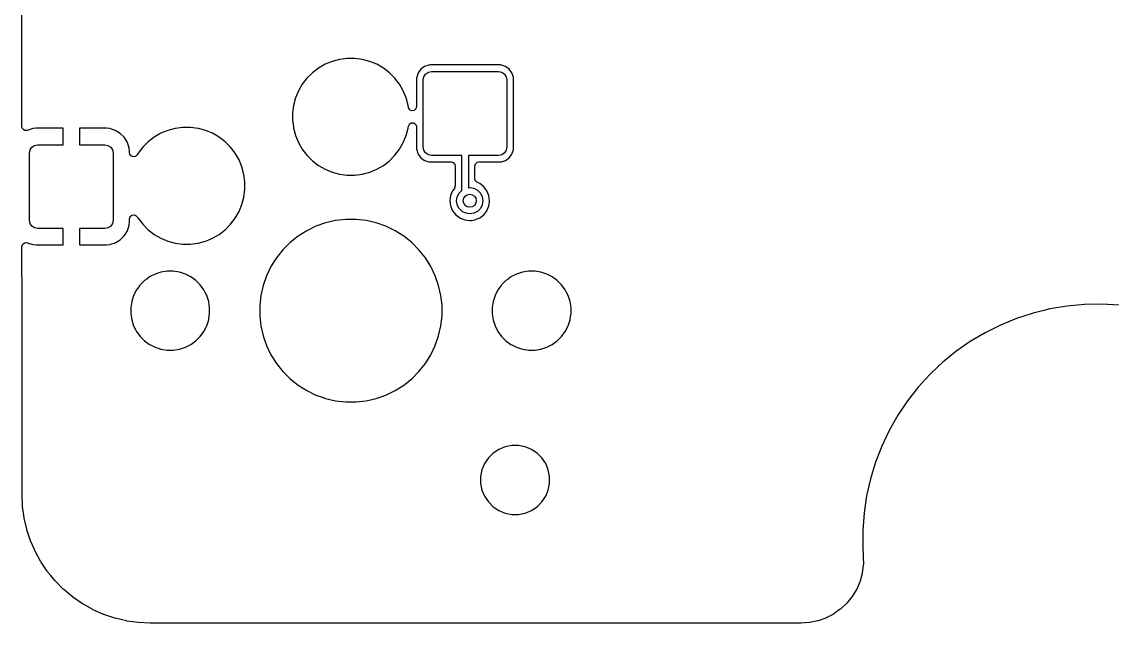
# Model space of a CAD drawing. Extents: x 51 to 261, y -150 to -32.
# Drawn here: x 50.63 to 83.82, y -150.39 to -132.1 of the extents above; entities that cross this region are included whole.
import ezdxf

# ---------------------------------------------------------------- set-up
doc = ezdxf.new("R2010")
doc.units = 0
doc.layers.add('BLACK', color=7, linetype='CONTINUOUS')

msp = doc.modelspace()

# ---------------------------------------------------------------- linework, layer by layer
at = {"layer": 'BLACK', "linetype": 'CONTINUOUS'}
for p, q in [((50.629256, -134.868818), (50.626416, -130.12653)), ((59.856825, -133.389372), (59.655277, -133.505737)), ((59.856841, -133.389364), (59.856825, -133.389372)), ((60.071854, -133.300304), (59.856841, -133.389364)), ((60.296679, -133.240062), (60.071854, -133.300304)), ((60.527419, -133.209685), (60.296679, -133.240062)), ((60.527424, -133.209684), (60.527419, -133.209685)), ((60.52743, -133.209684), (60.527424, -133.209684)), ((60.760174, -133.209684), (60.52743, -133.209684)), ((60.760179, -133.209684), (60.760174, -133.209684)), ((60.760184, -133.209685), (60.760179, -133.209684)), ((60.990924, -133.240062), (60.760184, -133.209685)), ((61.215749, -133.300304), (60.990924, -133.240062)), ((61.430762, -133.389364), (61.215749, -133.300304)), ((61.430778, -133.389372), (61.430762, -133.389364)), ((61.632326, -133.505737), (61.430778, -133.389372)), ((63.01316, -133.412569), (62.883558, -133.45792)), ((63.013162, -133.412569), (63.01316, -133.412569)), ((63.043934, -133.409684), (63.013162, -133.412569)), ((63.043938, -133.409684), (63.043934, -133.409684)), ((65.193666, -133.409684), (63.043938, -133.409684)), ((65.19367, -133.409684), (65.193666, -133.409684)), ((65.224442, -133.412569), (65.19367, -133.409684)), ((65.354045, -133.45792), (65.224442, -133.412569)), ((59.470615, -133.647432), (59.30605, -133.811997)), ((59.470622, -133.647426), (59.470615, -133.647432)), ((59.655261, -133.505748), (59.470622, -133.647426)), ((59.655277, -133.505737), (59.655261, -133.505748)), ((61.632329, -133.505739), (61.632326, -133.505737)), ((61.632334, -133.505742), (61.632329, -133.505739)), ((61.63234, -133.505746), (61.632334, -133.505742)), ((61.632342, -133.505748), (61.63234, -133.505746)), ((61.816981, -133.647426), (61.632342, -133.505748)), ((61.816988, -133.647432), (61.816981, -133.647426)), ((61.981553, -133.811997), (61.816988, -133.647432)), ((62.691538, -133.64994), (62.646187, -133.779542)), ((62.773077, -133.539459), (62.691538, -133.64994)), ((62.883558, -133.45792), (62.773077, -133.539459)), ((62.863213, -133.7676), (62.91849, -133.684872)), ((62.91849, -133.684872), (63.001218, -133.629595)), ((63.001218, -133.629595), (63.098802, -133.610184)), ((63.098802, -133.610184), (65.138802, -133.610184)), ((65.138802, -133.610184), (65.236386, -133.629595)), ((65.236386, -133.629595), (65.319114, -133.684872)), ((65.319114, -133.684872), (65.374391, -133.7676)), ((65.354047, -133.457921), (65.354045, -133.45792)), ((65.464527, -133.539459), (65.354047, -133.457921)), ((65.546065, -133.649939), (65.464527, -133.539459)), ((65.546065, -133.64994), (65.546065, -133.649939)), ((65.591416, -133.779542), (65.546065, -133.64994)), ((59.164355, -133.996659), (59.04799, -134.198207)), ((59.164366, -133.996643), (59.164355, -133.996659)), ((59.306044, -133.812004), (59.164366, -133.996643)), ((59.30605, -133.811997), (59.306044, -133.812004)), ((61.981559, -133.812004), (61.981553, -133.811997)), ((62.082449, -133.943487), (61.981559, -133.812004)), ((62.123244, -133.996652), (62.082449, -133.943487)), ((62.123248, -133.996659), (62.123244, -133.996652)), ((62.239613, -134.198207), (62.123248, -133.996659)), ((62.646187, -133.779544), (62.643302, -133.810316)), ((62.643302, -133.810316), (62.643302, -134.678386)), ((62.646187, -133.779542), (62.646187, -133.779544)), ((62.843802, -133.865184), (62.863213, -133.7676)), ((62.843802, -135.905184), (62.843802, -133.865184)), ((65.374391, -133.7676), (65.393802, -133.865184)), ((65.393802, -133.865184), (65.393802, -135.905184)), ((65.591416, -133.779544), (65.591416, -133.779542)), ((65.594302, -133.810316), (65.591416, -133.779544)), ((65.594302, -135.960051), (65.594302, -133.810316)), ((58.958922, -134.413236), (58.89868, -134.638061)), ((59.047982, -134.198223), (58.958922, -134.413236)), ((59.04799, -134.198207), (59.047982, -134.198223)), ((62.239621, -134.198223), (62.239613, -134.198207)), ((62.328681, -134.413236), (62.239621, -134.198223)), ((62.328684, -134.413244), (62.328681, -134.413236)), ((62.388923, -134.638058), (62.328684, -134.413244)), ((58.89868, -134.638061), (58.868303, -134.868801)), ((62.388923, -134.638061), (62.388923, -134.638058)), ((62.396363, -134.694571), (62.388923, -134.638061)), ((62.400325, -134.713321), (62.396363, -134.694571)), ((62.438099, -134.772099), (62.400325, -134.713321)), ((62.623617, -134.745425), (62.570813, -134.79118)), ((62.643302, -134.678386), (62.623617, -134.745425)), ((50.629504, -135.283407), (50.629256, -134.868818)), ((58.868303, -134.868801), (58.868302, -134.868818)), ((58.868302, -134.868818), (58.868302, -135.101549)), ((62.501655, -134.801124), (62.438099, -134.772099)), ((62.570813, -134.79118), (62.501655, -134.801124)), ((50.631445, -135.305179), (50.629504, -135.283407)), ((50.662638, -135.367699), (50.631445, -135.305179)), ((50.722679, -135.403431), (50.662638, -135.367699)), ((50.792508, -135.401029), (50.722679, -135.403431)), ((50.95778, -135.346263), (50.792508, -135.401029)), ((51.061176, -135.3357), (50.95778, -135.346263)), ((51.061192, -135.335699), (51.061176, -135.3357)), ((51.881496, -135.335699), (51.061192, -135.335699)), ((51.881496, -135.835699), (51.881496, -135.335699)), ((53.201814, -135.335699), (52.381496, -135.335699)), ((52.381496, -135.335699), (52.381496, -135.835699)), ((53.305211, -135.346263), (53.201814, -135.335699)), ((53.472742, -135.401777), (53.305211, -135.346263)), ((53.472747, -135.401779), (53.472742, -135.401777)), ((53.622963, -135.494434), (53.472747, -135.401779)), ((55.071854, -135.400304), (54.856841, -135.489364)), ((55.296679, -135.340062), (55.071854, -135.400304)), ((55.527419, -135.309685), (55.296679, -135.340062)), ((55.527424, -135.309684), (55.527419, -135.309685)), ((55.52743, -135.309684), (55.527424, -135.309684)), ((55.760174, -135.309684), (55.52743, -135.309684)), ((55.760179, -135.309684), (55.760174, -135.309684)), ((55.760184, -135.309685), (55.760179, -135.309684)), ((55.990924, -135.340062), (55.760184, -135.309685)), ((55.990927, -135.340062), (55.990924, -135.340062)), ((55.990928, -135.340063), (55.990927, -135.340062)), ((56.014066, -135.346263), (55.990928, -135.340063)), ((56.215749, -135.400304), (56.014066, -135.346263)), ((56.430762, -135.489364), (56.215749, -135.400304)), ((58.868302, -135.101549), (58.868303, -135.101566)), ((58.868303, -135.101566), (58.893371, -135.291981)), ((58.893371, -135.291981), (58.898681, -135.33231)), ((58.898681, -135.33231), (58.955186, -135.54319)), ((62.328684, -135.557124), (62.388923, -135.33231)), ((62.388923, -135.33231), (62.396363, -135.275795)), ((62.396363, -135.275795), (62.424629, -135.211899)), ((62.424629, -135.211899), (62.482954, -135.173428)), ((62.482954, -135.173428), (62.552818, -135.172597)), ((62.552818, -135.172597), (62.612042, -135.209669)), ((62.612042, -135.209669), (62.641821, -135.272874)), ((62.641821, -135.272874), (62.643302, -135.291981)), ((62.643302, -135.291981), (62.643302, -135.960051)), ((53.74776, -135.619231), (53.622963, -135.494434)), ((53.840415, -135.769447), (53.74776, -135.619231)), ((54.470615, -135.747432), (54.30605, -135.911997)), ((54.470622, -135.747426), (54.470615, -135.747432)), ((54.655261, -135.605748), (54.470622, -135.747426)), ((54.655277, -135.605737), (54.655261, -135.605748)), ((54.856825, -135.489372), (54.655277, -135.605737)), ((54.856841, -135.489364), (54.856825, -135.489372)), ((56.430778, -135.489372), (56.430762, -135.489364)), ((56.632326, -135.605737), (56.430778, -135.489372)), ((56.632329, -135.605739), (56.632326, -135.605737)), ((56.632334, -135.605742), (56.632329, -135.605739)), ((56.63234, -135.605746), (56.632334, -135.605742)), ((56.632342, -135.605748), (56.63234, -135.605746)), ((56.816981, -135.747426), (56.632342, -135.605748)), ((56.816988, -135.747432), (56.816981, -135.747426)), ((56.981553, -135.911997), (56.816988, -135.747432)), ((58.955186, -135.54319), (58.958922, -135.557131)), ((58.958922, -135.557131), (59.047982, -135.772144)), ((62.239617, -135.772153), (62.249859, -135.747428)), ((62.249859, -135.747428), (62.328681, -135.557131)), ((62.32868, -135.557131), (62.328684, -135.557124)), ((62.328681, -135.557131), (62.32868, -135.557131)), ((50.856496, -136.090699), (50.875907, -135.993115)), ((50.875907, -135.993115), (50.931184, -135.910387)), ((50.931184, -135.910387), (51.013912, -135.85511)), ((51.013912, -135.85511), (51.111496, -135.835699)), ((51.111496, -135.835699), (51.881496, -135.835699)), ((52.381496, -135.835699), (53.151496, -135.835699)), ((53.151496, -135.835699), (53.24908, -135.85511)), ((53.24908, -135.85511), (53.331808, -135.910387)), ((53.331808, -135.910387), (53.387085, -135.993115)), ((53.387085, -135.993115), (53.406496, -136.090699)), ((53.840417, -135.769452), (53.840415, -135.769447)), ((53.895931, -135.936983), (53.840417, -135.769452)), ((53.906494, -136.04038), (53.895931, -135.936983)), ((53.906495, -136.040395), (53.906494, -136.04038)), ((53.906495, -136.080512), (53.906495, -136.040395)), ((53.913314, -136.121067), (53.906495, -136.080512)), ((54.306044, -135.912004), (54.164366, -136.096643)), ((54.30605, -135.911997), (54.306044, -135.912004)), ((56.981559, -135.912004), (56.981553, -135.911997)), ((57.021383, -135.963904), (56.981559, -135.912004)), ((57.123244, -136.096652), (57.021383, -135.963904)), ((59.047982, -135.772144), (59.04799, -135.77216)), ((59.04799, -135.77216), (59.164355, -135.973708)), ((59.164355, -135.973708), (59.164366, -135.973724)), ((59.164366, -135.973724), (59.306044, -136.158363)), ((61.981558, -136.158365), (62.123244, -135.973716)), ((62.123244, -135.973716), (62.239617, -135.772153)), ((62.643302, -135.960051), (62.646187, -135.990823)), ((62.646187, -135.990823), (62.646187, -135.990825)), ((62.646187, -135.990825), (62.683223, -136.096664)), ((62.863213, -136.002768), (62.843802, -135.905184)), ((62.91849, -136.085496), (62.863213, -136.002768)), ((65.374391, -136.002768), (65.319114, -136.085496)), ((65.393802, -135.905184), (65.374391, -136.002768)), ((65.546065, -136.120429), (65.585318, -136.008251)), ((65.585318, -136.008251), (65.591416, -135.990825)), ((65.591416, -135.990823), (65.594302, -135.960051)), ((65.591416, -135.990825), (65.591416, -135.990823)), ((50.856496, -138.130699), (50.856496, -136.090699)), ((53.406496, -136.090699), (53.406496, -138.130699)), ((53.953842, -136.177982), (53.913314, -136.121067)), ((54.018707, -136.20395), (53.953842, -136.177982)), ((54.087314, -136.190728), (54.018707, -136.20395)), ((54.137881, -136.142513), (54.087314, -136.190728)), ((54.164352, -136.096664), (54.137881, -136.142513)), ((54.164366, -136.096643), (54.164352, -136.096664)), ((57.123248, -136.096659), (57.123244, -136.096652)), ((57.239613, -136.298207), (57.123248, -136.096659)), ((57.239621, -136.298223), (57.239613, -136.298207)), ((57.327409, -136.510165), (57.239621, -136.298223)), ((59.306044, -136.158363), (59.30605, -136.15837)), ((59.30605, -136.15837), (59.470615, -136.322935)), ((59.470615, -136.322935), (59.470622, -136.322941)), ((59.470622, -136.322941), (59.480017, -136.33015)), ((59.480017, -136.33015), (59.65527, -136.464626)), ((61.632334, -136.464626), (61.816983, -136.32294)), ((61.816983, -136.32294), (61.981558, -136.158365)), ((62.683223, -136.096664), (62.691539, -136.120429)), ((62.691539, -136.120429), (62.773077, -136.230909)), ((62.773077, -136.230909), (62.883557, -136.312447)), ((62.883557, -136.312447), (62.926759, -136.327564)), ((63.001218, -136.140773), (62.91849, -136.085496)), ((62.926759, -136.327564), (63.013161, -136.357798)), ((63.098802, -136.160184), (63.001218, -136.140773)), ((63.013161, -136.357798), (63.043934, -136.360684)), ((63.043934, -136.360684), (63.043938, -136.360684)), ((63.043938, -136.360684), (63.694302, -136.360684)), ((64.018802, -136.160184), (63.098802, -136.160184)), ((63.694302, -136.360684), (63.761341, -136.380369)), ((63.761341, -136.380369), (63.807096, -136.433173)), ((64.018802, -137.225477), (64.018802, -136.160184)), ((65.138802, -136.160184), (64.218802, -136.160184)), ((64.218802, -136.160184), (64.218802, -137.147841)), ((64.438987, -136.417645), (64.491791, -136.37189)), ((64.491791, -136.37189), (64.543302, -136.360684)), ((64.543302, -136.360684), (65.19367, -136.360684)), ((65.236386, -136.140773), (65.138802, -136.160184)), ((65.19367, -136.360684), (65.224441, -136.357798)), ((65.224441, -136.357798), (65.224443, -136.357798)), ((65.224443, -136.357798), (65.289244, -136.335122)), ((65.319114, -136.085496), (65.236386, -136.140773)), ((65.289244, -136.335122), (65.354047, -136.312447)), ((65.354047, -136.312447), (65.464527, -136.230909)), ((65.464527, -136.230909), (65.546065, -136.120429)), ((57.328684, -136.513244), (57.327409, -136.510165)), ((57.388923, -136.738058), (57.328684, -136.513244)), ((57.419302, -136.968812), (57.388923, -136.738058)), ((59.65527, -136.464626), (59.655277, -136.46463)), ((59.655277, -136.46463), (59.856825, -136.580995)), ((59.856825, -136.580995), (59.856841, -136.581003)), ((59.856841, -136.581003), (60.071854, -136.670063)), ((60.071854, -136.670063), (60.071856, -136.670063)), ((60.071856, -136.670063), (60.071862, -136.670066)), ((60.071862, -136.670066), (60.296676, -136.730305)), ((60.296676, -136.730305), (60.52743, -136.760684)), ((60.760174, -136.760684), (60.990928, -136.730305)), ((60.990928, -136.730305), (61.215742, -136.670066)), ((61.215742, -136.670066), (61.290294, -136.639186)), ((61.290294, -136.639186), (61.430762, -136.581003)), ((61.430762, -136.581003), (61.430765, -136.581001)), ((61.430765, -136.581001), (61.430771, -136.580999)), ((61.430771, -136.580999), (61.632334, -136.464626)), ((63.807096, -136.433173), (63.818302, -136.484684)), ((63.818302, -136.484684), (63.818302, -137.090715)), ((64.419302, -136.484684), (64.438987, -136.417645)), ((64.419302, -136.873325), (64.419302, -136.484684)), ((57.419302, -137.201556), (57.419302, -136.968812)), ((60.52743, -136.760684), (60.527437, -136.760684)), ((60.527437, -136.760684), (60.760167, -136.760684)), ((60.760167, -136.760684), (60.760174, -136.760684)), ((64.419381, -136.877751), (64.419302, -136.873325)), ((64.441446, -136.944045), (64.419381, -136.877751)), ((64.495849, -136.987886), (64.441446, -136.944045)), ((64.564838, -137.016462), (64.495849, -136.987886)), ((64.564841, -137.016464), (64.564838, -137.016462)), ((64.69028, -137.112716), (64.564841, -137.016464)), ((57.388923, -137.43231), (57.419302, -137.201556)), ((63.676955, -137.384239), (63.656318, -137.540998)), ((63.676956, -137.384237), (63.676955, -137.384239)), ((63.737464, -137.238157), (63.676956, -137.384237)), ((63.792678, -137.166201), (63.737464, -137.238157)), ((63.798617, -137.157754), (63.792678, -137.166201)), ((63.818302, -137.090715), (63.798617, -137.157754)), ((63.881577, -137.417393), (63.938393, -137.305886)), ((63.938393, -137.305886), (64.018802, -137.225477)), ((64.218802, -137.147841), (64.262, -137.141)), ((64.262, -137.141), (64.385607, -137.160577)), ((64.385607, -137.160577), (64.497114, -137.217393)), ((64.497114, -137.217393), (64.585607, -137.305886)), ((64.585607, -137.305886), (64.642423, -137.417393)), ((64.69028, -137.112717), (64.69028, -137.112716)), ((64.690282, -137.112718), (64.69028, -137.112717)), ((64.786536, -137.238159), (64.690282, -137.112718)), ((64.847044, -137.384238), (64.786536, -137.238159)), ((64.847044, -137.384239), (64.847044, -137.384238)), ((64.867682, -137.540998), (64.847044, -137.384239)), ((57.254704, -137.835731), (57.328681, -137.657131)), ((57.32868, -137.657131), (57.328684, -137.657124)), ((57.328681, -137.657131), (57.32868, -137.657131)), ((57.328684, -137.657124), (57.388923, -137.43231)), ((63.656318, -137.540998), (63.656318, -137.541001)), ((63.656318, -137.541001), (63.676955, -137.69776)), ((63.676955, -137.69776), (63.676956, -137.697762)), ((63.676956, -137.697762), (63.730834, -137.827836)), ((63.862, -137.541), (63.881577, -137.417393)), ((63.881577, -137.664607), (63.862, -137.541)), ((63.938393, -137.776114), (63.881577, -137.664607)), ((64.642423, -137.664607), (64.585607, -137.776114)), ((64.642423, -137.417393), (64.662, -137.541)), ((64.662, -137.541), (64.642423, -137.664607)), ((64.786536, -137.843841), (64.847044, -137.697762)), ((64.847044, -137.697762), (64.863188, -137.575133)), ((64.863188, -137.575133), (64.867682, -137.541001)), ((64.867682, -137.541001), (64.867682, -137.540998)), ((53.906495, -138.089857), (53.926179, -138.022818)), ((53.926179, -138.022818), (53.978982, -137.977062)), ((53.978982, -137.977062), (54.048141, -137.967118)), ((54.048141, -137.967118), (54.111697, -137.996142)), ((54.111697, -137.996142), (54.137881, -138.027855)), ((54.137881, -138.027855), (54.149468, -138.047923)), ((54.149468, -138.047923), (54.16436, -138.073716)), ((54.16436, -138.073716), (54.164365, -138.073722)), ((54.164365, -138.073722), (54.164366, -138.073724)), ((54.164366, -138.073724), (54.306044, -138.258363)), ((56.981558, -138.258365), (57.123244, -138.073716)), ((57.123244, -138.073716), (57.239617, -137.872153)), ((57.239617, -137.872153), (57.254704, -137.835731)), ((63.730834, -137.827836), (63.737464, -137.843841)), ((63.737464, -137.843841), (63.833718, -137.969282)), ((63.833718, -137.969282), (63.959159, -138.065536)), ((64.026886, -137.864607), (63.938393, -137.776114)), ((63.959159, -138.065536), (64.105238, -138.126044)), ((64.138393, -137.921423), (64.026886, -137.864607)), ((64.262, -137.941), (64.138393, -137.921423)), ((64.385607, -137.921423), (64.262, -137.941)), ((64.497114, -137.864607), (64.385607, -137.921423)), ((64.418762, -138.126044), (64.564841, -138.065536)), ((64.585607, -137.776114), (64.497114, -137.864607)), ((64.564841, -138.065536), (64.690282, -137.969282)), ((64.690282, -137.969282), (64.786536, -137.843841)), ((50.875907, -138.228283), (50.856496, -138.130699)), ((50.931184, -138.311011), (50.875907, -138.228283)), ((51.013912, -138.366288), (50.931184, -138.311011)), ((51.111496, -138.385699), (51.013912, -138.366288)), ((51.881496, -138.385699), (51.111496, -138.385699)), ((51.881496, -138.885697), (51.881496, -138.385699)), ((53.151496, -138.385699), (52.381496, -138.385699)), ((52.381496, -138.385699), (52.381496, -138.885698)), ((53.24908, -138.366288), (53.151496, -138.385699)), ((53.331808, -138.311011), (53.24908, -138.366288)), ((53.387085, -138.228283), (53.331808, -138.311011)), ((53.406496, -138.130699), (53.387085, -138.228283)), ((53.840417, -138.451945), (53.895931, -138.284414)), ((53.895931, -138.284414), (53.906495, -138.181017)), ((53.906495, -138.181017), (53.906495, -138.089857)), ((54.306044, -138.258363), (54.30605, -138.25837)), ((54.30605, -138.25837), (54.470615, -138.422935)), ((56.816983, -138.42294), (56.981558, -138.258365)), ((59.579987, -138.316917), (59.299127, -138.452172)), ((59.874222, -138.213959), (59.579987, -138.316917)), ((59.874234, -138.213955), (59.874222, -138.213959)), ((60.178152, -138.144588), (59.874234, -138.213955)), ((60.178168, -138.144586), (60.178152, -138.144588)), ((60.487929, -138.109684), (60.178168, -138.144586)), ((60.487933, -138.109684), (60.487929, -138.109684)), ((60.799671, -138.109684), (60.487933, -138.109684)), ((60.799675, -138.109684), (60.799671, -138.109684)), ((61.109435, -138.144586), (60.799675, -138.109684)), ((61.109451, -138.144588), (61.109435, -138.144586)), ((61.413369, -138.213955), (61.109451, -138.144588)), ((61.413381, -138.213959), (61.413369, -138.213955)), ((61.707616, -138.316917), (61.413381, -138.213959)), ((61.988476, -138.452172), (61.707616, -138.316917)), ((64.105238, -138.126044), (64.183619, -138.136363)), ((64.183619, -138.136363), (64.261999, -138.146682)), ((64.261999, -138.146682), (64.262, -138.146682)), ((64.262, -138.146682), (64.262001, -138.146682)), ((64.262001, -138.146682), (64.314254, -138.139802)), ((64.314254, -138.139802), (64.418762, -138.126044)), ((53.472747, -138.819618), (53.622963, -138.726963)), ((53.622963, -138.726963), (53.74776, -138.602166)), ((53.74776, -138.602166), (53.840415, -138.45195)), ((53.840415, -138.45195), (53.840417, -138.451945)), ((54.470615, -138.422935), (54.470622, -138.422941)), ((54.470622, -138.422941), (54.512615, -138.455163)), ((54.512615, -138.455163), (54.65527, -138.564626)), ((54.65527, -138.564626), (54.655277, -138.56463)), ((54.655277, -138.56463), (54.856825, -138.680995)), ((54.856825, -138.680995), (54.856841, -138.681003)), ((54.856841, -138.681003), (55.071854, -138.770063)), ((56.215742, -138.770066), (56.319803, -138.726963)), ((56.319803, -138.726963), (56.430762, -138.681003)), ((56.430762, -138.681003), (56.430765, -138.681001)), ((56.430765, -138.681001), (56.430771, -138.680999)), ((56.430771, -138.680999), (56.632334, -138.564626)), ((56.632334, -138.564626), (56.816983, -138.42294)), ((59.03517, -138.618027), (58.791443, -138.812392)), ((59.299127, -138.452172), (59.03517, -138.618027)), ((61.988479, -138.452174), (61.988476, -138.452172)), ((62.252435, -138.618028), (61.988479, -138.452174)), ((62.496161, -138.812393), (62.252435, -138.618028)), ((50.631694, -138.93887), (50.651337, -138.871823)), ((50.632803, -140.790697), (50.631694, -138.93887)), ((50.651337, -138.871823), (50.704114, -138.826037)), ((50.704114, -138.826037), (50.773267, -138.816052)), ((50.773267, -138.816052), (50.794697, -138.821094)), ((50.794697, -138.821094), (50.95778, -138.875134)), ((50.95778, -138.875134), (51.061183, -138.885698)), ((51.061183, -138.885698), (51.881495, -138.885698)), ((51.881495, -138.885698), (51.881496, -138.885697)), ((52.381496, -138.885698), (53.2018, -138.885698)), ((53.2018, -138.885698), (53.201814, -138.885697)), ((53.201814, -138.885697), (53.305211, -138.875134)), ((53.305211, -138.875134), (53.472742, -138.81962)), ((53.472742, -138.81962), (53.472747, -138.819618)), ((55.071854, -138.770063), (55.071856, -138.770063)), ((55.071856, -138.770063), (55.071862, -138.770066)), ((55.071862, -138.770066), (55.296676, -138.830305)), ((55.296676, -138.830305), (55.52743, -138.860684)), ((55.52743, -138.860684), (55.527437, -138.860684)), ((55.527437, -138.860684), (55.760167, -138.860684)), ((55.760167, -138.860684), (55.760174, -138.860684)), ((55.760174, -138.860684), (55.990928, -138.830305)), ((55.990928, -138.830305), (56.215742, -138.770066)), ((58.57101, -139.032825), (58.376645, -139.276552)), ((58.791443, -138.812392), (58.57101, -139.032825)), ((62.716593, -139.032825), (62.496161, -138.812393)), ((62.910958, -139.276551), (62.716593, -139.032825)), ((58.376645, -139.276552), (58.21079, -139.540509)), ((63.076812, -139.540507), (62.910958, -139.276551)), ((54.862683, -139.714243), (54.682965, -139.772638)), ((55.049316, -139.684684), (54.862683, -139.714243)), ((55.049321, -139.684684), (55.049316, -139.684684)), ((55.238283, -139.684684), (55.049321, -139.684684)), ((55.238288, -139.684684), (55.238283, -139.684684)), ((55.42492, -139.714243), (55.238288, -139.684684)), ((55.604638, -139.772638), (55.42492, -139.714243)), ((58.21079, -139.540509), (58.075535, -139.821369)), ((63.21207, -139.821373), (63.076812, -139.540507)), ((65.862683, -139.714243), (65.682965, -139.772638)), ((66.049316, -139.684684), (65.862683, -139.714243)), ((66.049321, -139.684684), (66.049316, -139.684684)), ((66.238283, -139.684684), (66.049321, -139.684684)), ((66.238288, -139.684684), (66.238283, -139.684684)), ((66.42492, -139.714243), (66.238288, -139.684684)), ((66.604638, -139.772638), (66.42492, -139.714243)), ((54.361726, -139.969496), (54.228114, -140.103108)), ((54.361727, -139.969496), (54.361726, -139.969496)), ((54.361729, -139.969494), (54.361727, -139.969496)), ((54.427381, -139.921794), (54.361729, -139.969494)), ((54.514602, -139.858424), (54.427381, -139.921794)), ((54.682965, -139.772638), (54.514602, -139.858424)), ((55.708286, -139.82545), (55.604638, -139.772638)), ((55.773001, -139.858424), (55.708286, -139.82545)), ((55.925875, -139.969494), (55.773001, -139.858424)), ((56.059492, -140.103111), (55.925875, -139.969494)), ((58.075535, -139.821369), (57.972577, -140.115604)), ((63.31503, -140.115616), (63.21207, -139.821373)), ((65.361726, -139.969496), (65.228114, -140.103108)), ((65.361727, -139.969496), (65.361726, -139.969496)), ((65.361729, -139.969494), (65.361727, -139.969496)), ((65.427381, -139.921794), (65.361729, -139.969494)), ((65.514602, -139.858424), (65.427381, -139.921794)), ((65.682965, -139.772638), (65.514602, -139.858424)), ((66.708286, -139.82545), (66.604638, -139.772638)), ((66.773001, -139.858424), (66.708286, -139.82545)), ((66.925875, -139.969494), (66.773001, -139.858424)), ((67.059492, -140.103111), (66.925875, -139.969494)), ((54.117042, -140.255984), (54.031256, -140.424347)), ((54.219027, -140.115616), (54.117042, -140.255984)), ((54.228112, -140.103111), (54.219027, -140.115616)), ((54.228114, -140.103109), (54.228112, -140.103111)), ((54.228114, -140.103108), (54.228114, -140.103109)), ((56.170562, -140.255985), (56.059492, -140.103111)), ((56.211092, -140.335531), (56.170562, -140.255985)), ((56.256347, -140.424347), (56.211092, -140.335531)), ((57.972573, -140.115616), (57.903206, -140.419534)), ((57.972577, -140.115604), (57.972573, -140.115616)), ((63.384398, -140.419538), (63.31503, -140.115616)), ((65.117042, -140.255984), (65.031256, -140.424347)), ((65.219027, -140.115616), (65.117042, -140.255984)), ((65.228112, -140.103111), (65.219027, -140.115616)), ((65.228114, -140.103109), (65.228112, -140.103111)), ((65.228114, -140.103108), (65.228114, -140.103109)), ((67.170562, -140.255985), (67.059492, -140.103111)), ((67.211092, -140.335531), (67.170562, -140.255985)), ((67.256347, -140.424347), (67.211092, -140.335531)), ((53.972861, -140.604065), (53.943302, -140.790697)), ((54.031256, -140.424347), (53.972861, -140.604065)), ((56.314742, -140.604065), (56.256347, -140.424347)), ((56.334579, -140.72931), (56.314742, -140.604065)), ((56.344302, -140.790697), (56.334579, -140.72931)), ((57.903204, -140.41955), (57.868302, -140.72931)), ((57.868302, -140.72931), (57.868302, -141.041057)), ((57.903206, -140.419534), (57.903204, -140.41955)), ((63.419302, -140.729315), (63.384398, -140.419538)), ((63.419302, -140.790697), (63.419302, -140.729315)), ((64.972861, -140.604065), (64.943302, -140.790697)), ((65.031256, -140.424347), (64.972861, -140.604065)), ((67.314742, -140.604065), (67.256347, -140.424347)), ((67.344302, -140.790697), (67.314742, -140.604065)), ((82.970444, -140.696883), (82.444803, -140.745936)), ((83.498233, -140.686733), (82.970444, -140.696883)), ((83.498265, -140.686733), (83.498233, -140.686733)), ((84.025364, -140.715535), (83.498265, -140.686733)), ((50.635882, -145.931714), (50.632803, -140.790697)), ((53.943302, -140.790697), (53.943302, -140.97967)), ((53.943302, -140.97967), (53.972861, -141.166302)), ((56.321637, -141.122767), (56.344302, -140.97967)), ((56.344302, -140.97967), (56.344302, -140.790697)), ((57.868302, -141.041057), (57.903204, -141.350817)), ((63.384398, -141.35083), (63.419302, -141.041053)), ((63.419302, -141.041053), (63.419302, -140.790697)), ((64.943302, -140.790697), (64.943302, -140.97967)), ((64.943302, -140.97967), (64.972861, -141.166302)), ((67.321637, -141.122767), (67.344302, -140.97967)), ((67.344302, -140.97967), (67.344302, -140.790697)), ((81.411527, -140.959461), (80.909521, -141.122765)), ((81.411529, -140.95946), (81.411527, -140.959461)), ((81.740645, -140.87868), (81.411529, -140.95946)), ((81.924229, -140.83362), (81.740645, -140.87868)), ((82.179026, -140.790703), (81.924229, -140.83362)), ((82.444803, -140.745936), (82.179026, -140.790703)), ((53.972861, -141.166302), (54.031256, -141.34602)), ((54.031256, -141.34602), (54.100241, -141.481409)), ((56.170562, -141.514383), (56.256349, -141.346016)), ((56.256349, -141.346016), (56.314742, -141.166302)), ((56.314742, -141.166302), (56.321637, -141.122767)), ((57.903204, -141.350817), (57.903206, -141.350833)), ((57.903206, -141.350833), (57.972573, -141.654751)), ((63.31503, -141.654752), (63.384398, -141.35083)), ((64.972861, -141.166302), (65.031256, -141.34602)), ((65.031256, -141.34602), (65.100241, -141.481409)), ((67.170562, -141.514383), (67.256349, -141.346016)), ((67.256349, -141.346016), (67.314742, -141.166302)), ((67.314742, -141.166302), (67.321637, -141.122767)), ((80.42091, -141.322656), (79.948395, -141.558027)), ((80.420928, -141.322648), (80.42091, -141.322656)), ((80.909506, -141.122771), (80.420928, -141.322648)), ((80.909521, -141.122765), (80.909506, -141.122771)), ((54.100241, -141.481409), (54.117042, -141.514383)), ((54.117042, -141.514383), (54.228112, -141.667257)), ((54.228112, -141.667257), (54.361729, -141.800874)), ((55.925875, -141.800874), (56.059492, -141.667257)), ((56.059492, -141.667257), (56.170562, -141.514383)), ((57.972573, -141.654751), (57.972577, -141.654763)), ((57.972577, -141.654763), (58.075535, -141.948998)), ((63.21207, -141.948995), (63.31503, -141.654752)), ((65.100241, -141.481409), (65.117042, -141.514383)), ((65.117042, -141.514383), (65.228112, -141.667257)), ((65.228112, -141.667257), (65.361729, -141.800874)), ((66.925875, -141.800874), (67.059492, -141.667257)), ((67.059492, -141.667257), (67.170562, -141.514383)), ((79.948366, -141.558044), (79.4945, -141.827622)), ((79.948395, -141.558027), (79.948366, -141.558044)), ((54.361729, -141.800874), (54.514603, -141.911944)), ((54.514603, -141.911944), (54.544074, -141.92696)), ((54.544074, -141.92696), (54.682965, -141.997729)), ((54.682965, -141.997729), (54.682967, -141.997729)), ((54.682967, -141.997729), (54.68297, -141.997731)), ((54.68297, -141.997731), (54.779299, -142.02903)), ((54.779299, -142.02903), (54.862683, -142.056124)), ((54.862683, -142.056124), (55.049316, -142.085684)), ((55.238288, -142.085684), (55.42492, -142.056124)), ((55.42492, -142.056124), (55.604634, -141.997731)), ((55.604634, -141.997731), (55.773001, -141.911944)), ((55.773001, -141.911944), (55.925875, -141.800874)), ((58.075535, -141.948998), (58.21079, -142.229858)), ((63.076812, -142.229861), (63.21207, -141.948995)), ((65.361729, -141.800874), (65.514603, -141.911944)), ((65.514603, -141.911944), (65.544074, -141.92696)), ((65.544074, -141.92696), (65.682965, -141.997729)), ((65.682965, -141.997729), (65.682967, -141.997729)), ((65.682967, -141.997729), (65.68297, -141.997731)), ((65.68297, -141.997731), (65.779299, -142.02903)), ((65.779299, -142.02903), (65.862683, -142.056124)), ((65.862683, -142.056124), (66.049316, -142.085684)), ((66.238288, -142.085684), (66.42492, -142.056124)), ((66.42492, -142.056124), (66.604634, -141.997731)), ((66.604634, -141.997731), (66.773001, -141.911944)), ((66.773001, -141.911944), (66.925875, -141.800874)), ((79.4945, -141.827622), (79.061726, -142.129956)), ((55.049316, -142.085684), (55.049321, -142.085684)), ((55.049321, -142.085684), (55.238288, -142.085684)), ((58.21079, -142.229858), (58.210792, -142.229861)), ((58.210792, -142.229861), (58.376646, -142.493817)), ((62.910958, -142.493817), (63.076812, -142.229861)), ((66.049316, -142.085684), (66.049321, -142.085684)), ((66.049321, -142.085684), (66.238288, -142.085684)), ((79.061721, -142.12996), (78.65245, -142.463369)), ((79.061726, -142.129956), (79.061721, -142.12996)), ((58.376646, -142.493817), (58.571011, -142.737543)), ((62.716593, -142.737543), (62.910958, -142.493817)), ((78.544222, -142.565704), (78.268849, -142.826084)), ((78.652439, -142.463379), (78.544222, -142.565704)), ((78.652442, -142.463376), (78.652439, -142.463379)), ((78.65245, -142.463369), (78.652442, -142.463376)), ((58.571011, -142.737543), (58.791443, -142.957975)), ((58.791443, -142.957975), (59.035169, -143.15234)), ((62.252435, -143.15234), (62.496161, -142.957975)), ((62.496161, -142.957975), (62.716593, -142.737543)), ((78.26884, -142.826094), (77.91306, -143.216088)), ((78.268849, -142.826084), (78.26884, -142.826094)), ((59.035169, -143.15234), (59.299125, -143.318194)), ((59.299125, -143.318194), (59.579991, -143.453452)), ((61.707613, -143.453452), (61.988479, -143.318194)), ((61.988479, -143.318194), (62.252435, -143.15234)), ((77.91306, -143.216088), (77.587016, -143.631253)), ((59.579991, -143.453452), (59.800976, -143.530778)), ((59.800976, -143.530778), (59.874222, -143.556408)), ((59.874222, -143.556408), (59.874234, -143.556412)), ((59.874234, -143.556412), (60.178156, -143.62578)), ((60.178156, -143.62578), (60.487928, -143.660683)), ((60.487928, -143.660683), (60.487929, -143.660684)), ((60.487929, -143.660684), (60.487933, -143.660684)), ((60.487933, -143.660684), (60.799675, -143.660684)), ((60.799675, -143.660683), (61.109448, -143.62578)), ((60.799675, -143.660684), (60.799675, -143.660683)), ((61.109448, -143.62578), (61.41337, -143.556412)), ((61.41337, -143.556412), (61.707613, -143.453452)), ((77.587002, -143.631271), (77.292462, -144.069358)), ((77.587016, -143.631253), (77.587002, -143.631271)), ((77.292462, -144.069358), (77.031018, -144.528)), ((77.031013, -144.52801), (76.80413, -145.00464)), ((77.031018, -144.528), (77.031013, -144.52801)), ((65.337381, -145.025054), (65.146205, -145.104242)), ((65.337389, -145.025052), (65.337381, -145.025054)), ((65.540332, -144.984684), (65.337389, -145.025052)), ((65.540337, -144.984684), (65.540332, -144.984684)), ((65.747267, -144.984684), (65.540337, -144.984684)), ((65.747271, -144.984684), (65.747267, -144.984684)), ((65.950214, -145.025052), (65.747271, -144.984684)), ((65.950222, -145.025054), (65.950214, -145.025052)), ((66.074012, -145.07633), (65.950222, -145.025054)), ((76.804119, -145.004665), (76.612995, -145.496755)), ((76.80413, -145.00464), (76.804119, -145.004665)), ((64.827826, -145.365526), (64.71286, -145.537587)), ((64.974144, -145.219208), (64.827826, -145.365526)), ((65.146205, -145.104242), (64.974144, -145.219208)), ((66.1414, -145.104243), (66.074012, -145.07633)), ((66.145604, -145.107052), (66.1414, -145.104243)), ((66.313459, -145.219208), (66.145604, -145.107052)), ((66.459777, -145.365526), (66.313459, -145.219208)), ((66.459779, -145.365529), (66.459777, -145.365526)), ((66.574743, -145.537586), (66.459779, -145.365529)), ((64.71286, -145.537587), (64.633672, -145.728763)), ((66.653932, -145.728764), (66.574743, -145.537586)), ((76.612993, -145.49676), (76.458678, -146.001623)), ((76.612995, -145.496755), (76.612993, -145.49676)), ((50.636175, -146.421402), (50.635882, -145.931714)), ((64.63367, -145.728771), (64.593302, -145.931714)), ((64.593302, -145.931714), (64.593302, -146.138653)), ((64.633672, -145.728763), (64.63367, -145.728771)), ((66.694302, -145.931719), (66.653932, -145.728764)), ((66.694302, -146.138649), (66.694302, -145.931719)), ((76.458678, -146.001623), (76.342025, -146.516463)), ((64.593302, -146.138653), (64.63367, -146.341596)), ((64.63367, -146.341596), (64.633672, -146.341604)), ((64.633672, -146.341604), (64.71286, -146.53278)), ((66.574743, -146.532782), (66.653932, -146.341604)), ((66.653932, -146.341604), (66.694302, -146.138649)), ((50.636179, -146.428187), (50.636175, -146.421402)), ((50.636434, -146.430164), (50.636179, -146.428187)), ((50.636222, -146.468151), (50.636328, -146.44927)), ((50.636322, -146.473892), (50.636222, -146.468151)), ((50.650738, -146.827108), (50.636322, -146.473892)), ((50.636328, -146.44927), (50.636353, -146.444738)), ((50.636352, -146.444737), (50.636434, -146.430164)), ((50.636353, -146.444738), (50.636352, -146.444737)), ((64.71286, -146.53278), (64.827826, -146.704841)), ((64.827826, -146.704841), (64.974144, -146.851159)), ((66.313457, -146.851161), (66.459779, -146.704839)), ((66.459779, -146.704839), (66.574743, -146.532782)), ((76.342023, -146.51647), (76.263656, -147.038525)), ((76.342025, -146.516463), (76.342023, -146.51647)), ((50.651737, -146.838535), (50.650738, -146.827108)), ((50.698326, -147.185407), (50.651737, -146.838535)), ((64.974144, -146.851159), (64.974147, -146.851161)), ((64.974147, -146.851161), (65.146204, -146.966125)), ((65.146204, -146.966125), (65.337382, -147.045314)), ((65.950222, -147.045314), (66.1414, -146.966125)), ((66.1414, -146.966125), (66.313457, -146.851161)), ((50.700377, -147.196685), (50.698326, -147.185407)), ((50.778883, -147.537748), (50.700377, -147.196685)), ((65.337382, -147.045314), (65.540332, -147.085683)), ((65.540332, -147.085683), (65.540336, -147.085684)), ((65.540336, -147.085684), (65.540337, -147.085684)), ((65.540337, -147.085684), (65.747268, -147.085684)), ((65.747268, -147.085684), (65.747269, -147.085683)), ((65.747269, -147.085683), (65.950222, -147.045314)), ((76.263654, -147.038538), (76.224002, -147.564956)), ((76.263656, -147.038525), (76.263654, -147.038538)), ((50.781974, -147.548808), (50.778883, -147.537748)), ((50.872797, -147.823829), (50.781974, -147.548808)), ((76.224002, -147.564956), (76.223284, -148.09287)), ((50.891724, -147.881142), (50.872797, -147.823829)), ((50.895829, -147.891874), (50.891724, -147.881142)), ((51.01033, -148.154103), (50.895829, -147.891874)), ((51.03587, -148.212594), (51.01033, -148.154103)), ((51.040948, -148.222896), (51.03587, -148.212594)), ((51.210102, -148.529306), (51.040948, -148.222896)), ((76.223284, -148.09287), (76.24029, -148.327019)), ((76.24029, -148.327019), (76.240292, -148.327031)), ((76.240292, -148.327031), (76.242097, -148.351888)), ((76.242097, -148.351888), (76.242422, -148.360371)), ((76.242422, -148.360371), (76.243414, -148.607537)), ((51.216106, -148.53908), (51.210102, -148.529306)), ((51.403023, -148.813979), (51.216106, -148.53908)), ((76.242321, -148.624469), (76.210129, -148.865225)), ((76.243414, -148.607537), (76.242321, -148.624469)), ((51.412887, -148.828486), (51.403023, -148.813979)), ((51.419779, -148.837676), (51.412887, -148.828486)), ((51.498673, -148.933293), (51.419779, -148.837676)), ((51.642516, -149.107623), (51.498673, -148.933293)), ((76.206735, -148.88185), (76.141976, -149.115959)), ((76.210129, -148.865225), (76.206735, -148.88185)), ((51.650234, -149.11614), (51.642516, -149.107623)), ((51.897005, -149.364301), (51.650234, -149.11614)), ((76.040227, -149.355049), (76.032462, -149.370136)), ((76.136344, -149.131966), (76.040227, -149.355049)), ((76.141976, -149.115959), (76.136344, -149.131966)), ((51.905479, -149.372067), (51.897005, -149.364301)), ((52.174168, -149.596312), (51.905479, -149.372067)), ((52.183324, -149.603259), (52.174168, -149.596312)), ((52.471608, -149.801653), (52.183324, -149.603259)), ((75.897044, -149.591887), (75.744177, -149.780651)), ((75.906795, -149.578002), (75.897044, -149.591887)), ((76.032462, -149.370136), (75.906795, -149.578002)), ((52.481368, -149.807724), (52.471608, -149.801653)), ((52.786806, -149.978584), (52.481368, -149.807724)), ((52.797086, -149.983724), (52.786806, -149.978584)), ((53.117023, -150.125565), (52.797086, -149.983724)), ((75.54227, -149.969936), (75.344043, -150.110316)), ((75.555414, -149.959205), (75.54227, -149.969936)), ((75.732621, -149.793076), (75.555414, -149.959205)), ((75.744177, -149.780651), (75.732621, -149.793076)), ((53.127735, -150.129731), (53.117023, -150.125565)), ((53.459423, -150.241337), (53.127735, -150.129731)), ((53.470475, -150.244494), (53.459423, -150.241337)), ((53.81108, -150.32491), (53.470475, -150.244494)), ((53.822377, -150.32703), (53.81108, -150.32491)), ((54.168961, -150.375563), (53.822377, -150.32703)), ((74.853313, -150.324059), (74.615524, -150.37359)), ((74.869649, -150.319471), (74.853313, -150.324059)), ((75.098463, -150.237936), (74.869649, -150.319471)), ((75.11402, -150.23116), (75.098463, -150.237936)), ((75.329558, -150.119152), (75.11402, -150.23116)), ((75.344043, -150.110316), (75.329558, -150.119152)), ((54.180405, -150.376628), (54.168961, -150.375563)), ((54.532883, -150.392996), (54.180405, -150.376628)), ((54.538635, -150.393129), (54.532883, -150.392996)), ((74.306523, -150.393129), (54.538635, -150.393129)), ((74.306539, -150.393127), (74.306523, -150.393129)), ((74.343129, -150.393128), (74.306539, -150.393127)), ((74.351609, -150.392838), (74.343129, -150.393128)), ((74.598715, -150.375906), (74.351609, -150.392838)), ((74.615524, -150.37359), (74.598715, -150.375906))]:
    msp.add_line(p, q, dxfattribs=at)
at = {"layer": 'BLACK'}
msp.add_circle((64.262, -137.541), 0.2, dxfattribs=at)

doc.saveas('drawing.dxf')
